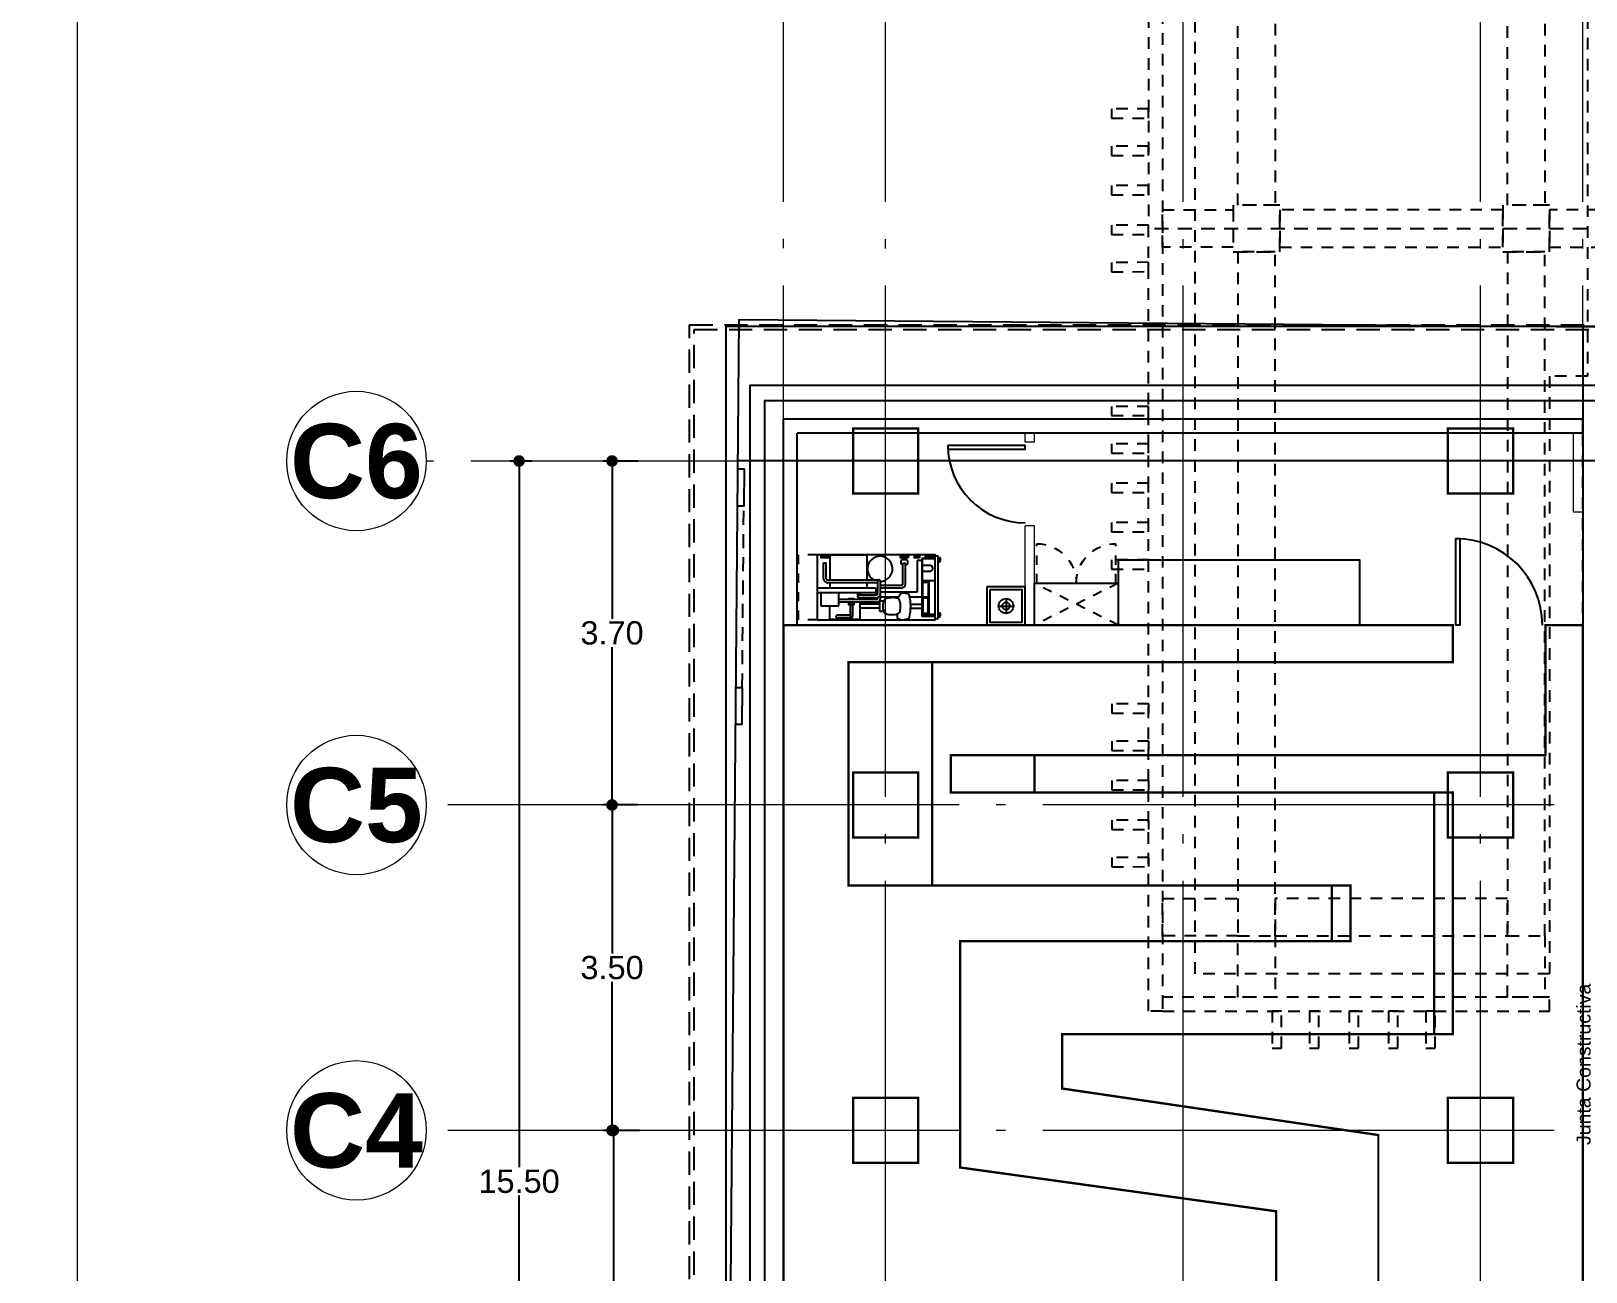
# Model space of a CAD drawing. Header units: metres. Extents: x -22 to 564, y 0 to 143.
# Drawn here: x -22.47 to -5.74, y 40.3 to 53.65 of the extents above; entities that cross this region are included whole.
import ezdxf
from ezdxf.enums import TextEntityAlignment as Align
from ezdxf.xclip import XClip

# ---------------------------------------------------------------- set-up
doc = ezdxf.new("R2010")
doc.units = ezdxf.units.M
doc.header["$XCLIPFRAME"] = 2
for name, pattern in [('EJES630', [6.3, 5.5, -0.4, 0, -0.4]), ('XREF  PB CONJ$0$HIDDE150', [0.24, 0.15, -0.09]), ('XREF PB NEURO-ONCOLOGIA$0$CONJUNTO TLAHUAC$0$HIDDEN2', [0.1875, 0.125, -0.0625]), ('XREF PB NEURO-ONCOLOGIA$0$DASHED2', [0.375, 0.25, -0.125]), ('XREF PB NEURO-ONCOLOGIA$0$HIDDE150', [0.24, 0.15, -0.09]), ('XREF PB NEURO-ONCOLOGIA$0$TRAITILLE', [0.18, 0.09, -0.09])]:
    doc.linetypes.add(name, pattern=pattern)
for name, color, linetype in [('COTAS EJES', 8, 'Continuous'), ('EJES BOLAS', 11, 'Continuous'), ('EJES TEXTOS', 3, 'Continuous'), ('TEXTO', 7, 'Continuous'), ('XREF  PB CONJ$0$BANQUETA', 53, 'Continuous'), ('XREF  PB CONJ$0$COLUMNAS', 6, 'Continuous'), ('XREF  PB CONJ$0$PARQUE', 251, 'Continuous'), ('XREF  PB CONJ$0$PROYECCIÓN', 252, 'XREF  PB CONJ$0$HIDDE150'), ('XREF  PB CONJ$0$REFERENCIA COLUMNAS NEURO', 7, 'Continuous'), ('XREF PB NEURO-ONCOLOGIA$0$COLUMNAS', 6, 'Continuous'), ('XREF PB NEURO-ONCOLOGIA$0$CYCLOTRON', 6, 'Continuous'), ('XREF PB NEURO-ONCOLOGIA$0$EQUIPO', 8, 'Continuous'), ('XREF PB NEURO-ONCOLOGIA$0$EQUIPO SEC CYCLOTRON', 136, 'Continuous'), ('XREF PB NEURO-ONCOLOGIA$0$LAMINA MULTIPERFORADA', 9, 'Continuous'), ('XREF PB NEURO-ONCOLOGIA$0$MOBILIARIO', 161, 'Continuous'), ('XREF PB NEURO-ONCOLOGIA$0$Mobiliario Fijo', 40, 'Continuous'), ('XREF PB NEURO-ONCOLOGIA$0$NOVIDESA', 11, 'Continuous'), ('XREF PB NEURO-ONCOLOGIA$0$PROYECCIÓN', 8, 'XREF PB NEURO-ONCOLOGIA$0$CONJUNTO TLAHUAC$0$HIDDEN2'), ('XREF PB NEURO-ONCOLOGIA$0$PUERTAS', 253, 'Continuous')]:
    doc.layers.add(name, color=color, linetype=linetype)
for name, color, linetype, lineweight in [('EJES', 11, 'EJES630', 0), ('XREF PB NEURO-ONCOLOGIA$0$MUROS DE TABLAROCA', 150, 'Continuous', 13), ('XREF PIE 1.100$0$G-ANNO-TTLB', 7, 'Continuous', 9)]:
    doc.layers.add(name, color=color, linetype=linetype, lineweight=lineweight)
doc.styles.add('100 LOCALES 25', font='arial.ttf', dxfattribs={"height": 0.25})
doc.styles.add('COTAS', font='arial.ttf')
doc.styles.add('EJES', font='arialbd.ttf', dxfattribs={"height": 0.8})
doc.dimstyles.new('100 EJES', dxfattribs={"dimtxt": 0.25, "dimasz": 0.125, "dimexe": 0.1, "dimexo": 0.1, "dimgap": 0.025, "dimtad": 0, "dimtih": 1, "dimtoh": 1, "dimzin": 1, "dimdsep": 46, "dimtxsty": 'COTAS', "dimblk": 'DOT', "dimcen": 0.1, "dimclrd": 256, "dimclre": 256, "dimclrt": 7, "dimadec": 0, "dimazin": 1, "dimtfac": 1, "dimtofl": 0, "dimtmove": 2, "dimatfit": 3, "dimfxl": 1, "dimtolj": 1, "dimtzin": 1, "dimlwd": 25, "dimlwe": -1, "dimarcsym": 0})

# ---------------------------------------------------------------- blocks, each defined once
blk = doc.blocks.new('XREF PIE 1.100$0$ZUM-TB-XX-PP_PIE DE PLANO - ZUM_TB_PP_XX__PIE DE PLANO 90x60cm-1443826-PLANTA BAJA GENERAL')
at = {"layer": 'XREF PIE 1.100$0$G-ANNO-TTLB', "lineweight": 20}
blk.add_line((-0.4632, 0.005), (-0.4632, 0.595), dxfattribs=at)
blk = doc.blocks.new('*U228')
blk.add_lwpolyline([(35, 930), (75, 930), (75, 0), (35, 0)], close=True)
blk.add_arc((35, 0), 930, 0, 90)
blk = doc.blocks.new('XREF PB NEURO-ONCOLOGIA$0$KIUBE-WG-03')
at = {"color": 0, "linetype": 'ByBlock'}
for p, q in [((-30, 672), (-41, 672)), ((-41, 672), (-41, 621)), ((-30, 14), (-30, 686)), ((-26, 690), (-4, 690)), ((350, 698), (298, 690)), ((355, 698), (350, 698)), ((409, 686), (355, 698)), ((409, 638), (409, 686)), ((809, 693), (812, 696)), ((809, 510), (809, 693)), ((812, 696), (1129, 696)), ((1053, 675), (902, 675)), ((1129, 696), (1132, 693)), ((1132, 693), (1132, 548)), ((-41, 668), (-50, 668)), ((-41, 624), (-50, 624)), ((-41, 621), (-30, 621)), ((137, 640), (0, 640)), ((68, 280), (68, 640)), ((137, 279), (137, 640)), ((264, 574), (145, 574)), ((264, 532), (145, 532)), ((552, 610), (595, 610)), ((595, 610), (595, 495)), ((595, 574), (809, 574)), ((595, 532), (809, 532)), ((635, 510), (1038, 510)), ((888, 510), (888, 661)), ((916, 510), (916, 661)), ((1053, 647), (916, 647)), ((1230, 548), (1038, 548)), ((1038, 548), (1038, 408)), ((1230, 408), (1230, 548)), ((274, 452), (145, 452)), ((195, 62), (195, 402)), ((195, 402), (590, 402)), ((350, 408), (298, 417)), ((350, 408), (362, 409)), ((362, 409), (404, 469)), ((365, 357), (590, 357)), ((590, 452), (392, 452)), ((595, 495), (552, 495)), ((590, 465), (590, 284)), ((618, 465), (618, 458)), ((618, 416), (618, 284)), ((618, 402), (640, 402)), ((635, 482), (1038, 482)), ((635, 461), (821, 461)), ((635, 433), (821, 433)), ((640, 358), (640, 433)), ((640, 408), (1270, 408)), ((640, 358), (1270, 358)), ((734, 302), (734, 358)), ((807, 408), (807, 433)), ((835, 408), (835, 447)), ((1132, 302), (1132, 358)), ((0, 280), (137, 279)), ((132, 175), (55, 175)), ((320, 312), (320, 90)), ((348, 312), (348, 90)), ((365, 329), (590, 329)), ((614, 274), (1155, 274)), ((618, 302), (1155, 302)), ((734, 4), (734, 274)), ((1132, 4), (1132, 274)), ((1172, 257), (1172, 86)), ((1200, 257), (1200, 86)), ((-41, 76), (-50, 76)), ((-41, 32), (-50, 32)), ((-30, 79), (-41, 79)), ((-41, 79), (-41, 28)), ((-41, 28), (-30, 28)), ((-4, 10), (-26, 10)), ((55, 115), (140, 115)), ((145, 62), (195, 62)), ((306, 105), (294, 98)), ((294, 98), (294, 62)), ((294, 62), (306, 55)), ((320, 105), (306, 105)), ((306, 55), (358, 55)), ((348, 90), (320, 90)), ((358, 105), (348, 105)), ((370, 98), (358, 105)), ((358, 55), (370, 62)), ((370, 62), (370, 98)), ((734, 4), (1132, 4)), ((734, 4), (1132, 4)), ((1200, 86), (1172, 86))]:
    blk.add_line(p, q, dxfattribs=at)
at = {"color": 0, "linetype": 'XREF PB NEURO-ONCOLOGIA$0$TRAITILLE'}
for p, q in [((1270, 700), (1470, 700)), ((1470, 700), (1470, 0)), ((1270, 0), (1470, 0))]:
    blk.add_line(p, q, dxfattribs=at)
at = {"color": 0, "linetype": 'ByBlock'}
for points in [[(1270, 700), (0, 700), (0, 0), (1270, 0)], [(132, 627), (75, 627), (75, 466), (132, 466)], [(132, 293), (75, 293), (75, 454), (132, 454)], [(20, 32), (104, 32), (104, 12), (20, 12)], [(170, 32), (223, 32), (223, 12), (170, 12)], [(291, 32), (374, 32), (374, 12), (291, 12)], [(1144, 32), (1227, 32), (1227, 12), (1144, 12)]]:
    blk.add_lwpolyline(points, close=True, dxfattribs=at)
for points in [[(0, 40), (135, 40, 0.416702), (145, 50), (145, 650, 0.414214), (135, 660), (0, 660)], [(0, 45), (135, 45, 0.41775), (140, 50), (140, 650, 0.414214), (135, 655), (0, 655)], [(401, 636, 0.202701), (382, 616, 0.062426), (372, 569, 0.067714), (376, 514, 0.038798), (383, 488, 0.166788), (399, 471, 0.091991), (467, 459)], [(401, 636, -0.084748), (467, 647, -0.085999), (532, 636, -0.202701), (550, 616, -0.062426), (560, 569, -0.067714), (557, 514, -0.038798), (550, 488, -0.166788), (533, 471, -0.090065), (467, 459, 1.228402)]]:
    blk.add_lwpolyline(points, format="xyb", dxfattribs=at)
for points in [[(874, 510), (874, 539), (929, 539), (929, 510)], [(929, 482), (929, 469), (874, 469), (874, 482)]]:
    blk.add_lwpolyline(points, dxfattribs=at)
for centre, radius, start, end in [((-26, 686), 3.92, 89.2488, 180.7512), ((-4, 686), 3.92, 359.2488, 90.7512), ((816, 544), 553, 166.8663, 179.0033), ((304, 662), 28.1, 102.9716, 165.3037), ((902, 661), 14, 0, 180), ((1053, 661), 14, 270, 90), ((34, 646), 92.6, 170.2386, 189.7571), ((-50, 661), 7.48, 91.984, 172.0746), ((-50, 632), 7.48, 187.9254, 268.016), ((816, 563), 553, 180.9742, 193.1352), ((635, 465), 45, 90, 180), ((304, 444), 28.1, 194.6963, 257.0284), ((365, 312), 45, 90, 180), ((635, 416), 45, 90, 180), ((635, 465), 16.9, 90, 180), ((635, 416), 16.9, 90, 180), ((821, 447), 14, 270, 90), ((55, 145), 30, 90, 270), ((365, 312), 16.9, 90, 180), ((594, 151), 135, 92.0089, 66.1386), ((604, 284), 14, 180, 0), ((1155, 257), 45, 0, 90), ((1155, 257), 16.9, 0, 90), ((34, 54), 92.6, 170.2386, 189.7571), ((-50, 68), 7.48, 91.984, 172.0746), ((-50, 39), 7.48, 187.9254, 268.016), ((-26, 14), 3.86, 178.3324, 271.6676), ((-5, 15), 5.55, 284.6015, 345.3985)]:
    blk.add_arc(centre, radius, start, end, dxfattribs=at)
blk = doc.blocks.new('*U227')
blk.add_lwpolyline([(865, 830), (825, 830), (825, 0), (865, 0)], close=True)
blk.add_arc((865, 0), 830, 90, 180)
blk = doc.blocks.new('XREF PB NEURO-ONCOLOGIA$0$ar 90')
at = {"linetype": 'XREF PB NEURO-ONCOLOGIA$0$TRAITILLE'}
for p, q in [((-875, 450), (-875, 875)), ((-25, 450), (-25, 875)), ((-900, 450), (0, 0)), ((-900, 0), (0, 450))]:
    blk.add_line(p, q, dxfattribs=at)
blk.add_lwpolyline([(-900, 0), (0, 0), (0, 450), (-900, 450)], close=True)
for centre, start, end in [((-875, 450), 0, 90), ((-25, 450), 90, 180)]:
    blk.add_arc(centre, 425, start, end, dxfattribs=at)
blk = doc.blocks.new('XREF PB NEURO-ONCOLOGIA$0$A$C234d6239')
at = {"color": 6, "linetype": 'XREF PB NEURO-ONCOLOGIA$0$HIDDE150'}
for points, elevation in [([(1.8, 5.96), (1.8, 5.46), (2.3, 5.46), (2.3, 5.96)], -0.004), ([(9.2, 5.96), (9.2, 5.46), (9.7, 5.46), (9.7, 5.96)], -0.004), ([(1.8, 3.06), (1.8, 2.56), (2.3, 2.56), (2.3, 3.06)], 0)]:
    blk.add_lwpolyline(points, close=True, dxfattribs=dict(at, elevation=elevation))
blk.add_lwpolyline([(9.2, 3.06), (9.2, 2.56), (9.7, 2.56), (9.7, 3.06)], close=True, dxfattribs=at)
at = {"layer": 'XREF PB NEURO-ONCOLOGIA$0$COLUMNAS', "color": 32, "linetype": 'XREF PB NEURO-ONCOLOGIA$0$HIDDE150', "true_color": 0xcd6928}
blk.add_line((2.05, 6.807, 0), (2.05, 1.754, -0.008), dxfattribs=at)
at = {"layer": 'XREF PB NEURO-ONCOLOGIA$0$PROYECCIÓN'}
for points in [[(-4.814, 6.867), (-4.714, 6.867), (-4.715, 7.267), (-4.815, 7.267)], [(-4.413, 6.867), (-4.313, 6.867), (-4.313, 7.267), (-4.413, 7.267)], [(-3.565, 6.867), (-3.465, 6.867), (-3.465, 7.267), (-3.565, 7.267)], [(-3.163, 6.867), (-3.063, 6.867), (-3.063, 7.267), (-3.163, 7.267)], [(-1.614, 6.871), (-1.514, 6.871), (-1.515, 7.27), (-1.615, 7.27)], [(-1.213, 6.871), (-1.113, 6.871), (-1.113, 7.27), (-1.213, 7.27)], [(-0.365, 6.871), (-0.265, 6.871), (-0.265, 7.27), (-0.365, 7.27)], [(0.037, 6.871), (0.137, 6.871), (0.137, 7.27), (0.037, 7.27)], [(1.586, 6.871), (1.686, 6.871), (1.685, 7.27), (1.585, 7.27)], [(1.987, 6.871), (2.087, 6.871), (2.087, 7.27), (1.987, 7.27)], [(2.835, 6.871), (2.935, 6.871), (2.935, 7.27), (2.835, 7.27)], [(3.237, 6.871), (3.337, 6.871), (3.337, 7.27), (3.237, 7.27)], [(4.786, 6.871), (4.886, 6.871), (4.885, 7.27), (4.785, 7.27)], [(5.187, 6.871), (5.287, 6.871), (5.287, 7.27), (5.187, 7.27)], [(6.035, 6.871), (6.135, 6.871), (6.135, 7.27), (6.035, 7.27)], [(6.437, 6.871), (6.537, 6.871), (6.537, 7.27), (6.437, 7.27)], [(7.986, 6.871), (8.086, 6.871), (8.085, 7.27), (7.985, 7.27)], [(8.387, 6.871), (8.487, 6.871), (8.487, 7.27), (8.387, 7.27)], [(9.235, 6.871), (9.335, 6.871), (9.335, 7.27), (9.235, 7.27)], [(9.637, 6.871), (9.737, 6.871), (9.737, 7.27), (9.637, 7.27)], [(11.186, 6.871), (11.286, 6.871), (11.285, 7.27), (11.185, 7.27)], [(-6.367, 6.871), (12.073, 6.87), (12.027, 6.721), (-6.367, 6.721)], [(-6.217, 2.56), (-6.217, 6.721), (-6.367, 6.721), (-6.367, 2.56)], [(-5.157, 6.721), (-5.157, 5.91), (-5.557, 5.91), (-5.557, 6.721)], [(-5.967, 2.56), (-5.967, 6.37), (11.919, 6.37), (10.624, 2.15), (0.46, 2.15), (0.46, 2.56)], [(-6.217, 5.91), (-5.557, 5.91), (-5.557, 5.51), (-6.217, 5.51)], [(-6.367, 5.441), (-6.367, 5.541), (-6.767, 5.541), (-6.767, 5.441)], [(2.25, 3.06), (2.25, 5.46), (1.85, 5.46), (1.85, 3.06)], [(-6.367, 5.039), (-6.367, 5.139), (-6.767, 5.139), (-6.767, 5.039)], [(-6.367, 4.192), (-6.367, 4.292), (-6.767, 4.291), (-6.767, 4.191)], [(-6.367, 3.79), (-6.367, 3.89), (-6.767, 3.889), (-6.767, 3.789)], [(-6.217, 3.01), (-5.557, 3.01), (-5.557, 2.61), (-6.217, 2.61)], [(1.8, 3.01), (-5.557, 3.01), (-5.557, 2.61), (1.8, 2.61)], [(2.3, 3.01), (9.2, 3.01), (9.2, 2.61), (2.3, 2.61)], [(0.46, 1.649), (10.47, 1.65), (10.516, 1.799), (0.46, 1.799)], [(1.586, 1.65), (1.686, 1.65), (1.685, 1.25), (1.585, 1.25)], [(1.987, 1.65), (2.087, 1.65), (2.087, 1.25), (1.987, 1.25)], [(2.835, 1.65), (2.935, 1.65), (2.935, 1.25), (2.835, 1.25)], [(3.237, 1.65), (3.337, 1.65), (3.337, 1.25), (3.237, 1.25)], [(4.786, 1.65), (4.886, 1.65), (4.885, 1.25), (4.785, 1.25)], [(5.187, 1.65), (5.287, 1.65), (5.287, 1.25), (5.187, 1.25)], [(6.035, 1.65), (6.135, 1.65), (6.135, 1.25), (6.035, 1.25)], [(6.437, 1.65), (6.537, 1.65), (6.537, 1.25), (6.437, 1.25)], [(7.986, 1.65), (8.086, 1.65), (8.085, 1.25), (7.985, 1.25)], [(8.387, 1.65), (8.487, 1.65), (8.487, 1.25), (8.387, 1.25)], [(9.235, 1.65), (9.335, 1.65), (9.335, 1.25), (9.235, 1.25)], [(9.637, 1.65), (9.737, 1.65), (9.737, 1.25), (9.637, 1.25)]]:
    blk.add_lwpolyline(points, close=True, dxfattribs=at)
for points, elevation in [([(-3.989, 6.867), (-3.889, 6.867), (-3.889, 7.267), (-3.989, 7.267)], -0.009), ([(-0.789, 6.871), (-0.689, 6.871), (-0.689, 7.27), (-0.789, 7.27)], -0.009), ([(2.411, 6.871), (2.511, 6.871), (2.511, 7.27), (2.411, 7.27)], -0.009), ([(5.611, 6.871), (5.711, 6.871), (5.711, 7.27), (5.611, 7.27)], -0.009), ([(8.811, 6.871), (8.911, 6.871), (8.911, 7.27), (8.811, 7.27)], -0.009), ([(2.25, 6.721), (2.25, 5.96), (1.85, 5.96), (1.85, 6.721)], -0.004), ([(9.65, 6.721), (9.65, 5.96), (9.25, 5.96), (9.25, 6.721)], 0), ([(1.8, 5.91), (-5.557, 5.91), (-5.557, 5.51), (1.8, 5.51)], -0.004), ([(2.3, 5.91), (9.2, 5.91), (9.2, 5.51), (2.3, 5.51)], -0.004), ([(11.778, 5.91), (9.7, 5.91), (9.7, 5.51), (11.655, 5.51)], -0.009), ([(-5.157, 3.01), (-5.157, 5.51), (-5.557, 5.51), (-5.557, 3.01)], -0.004), ([(9.65, 3.06), (9.65, 5.46), (9.25, 5.46), (9.25, 3.06)], 0), ([(-6.367, 4.615), (-6.367, 4.715), (-6.767, 4.715), (-6.767, 4.615)], -0.009), ([(10.888, 3.01), (9.7, 3.01), (9.7, 2.61), (10.765, 2.61)], -0.004), ([(2.25, 1.799), (2.25, 2.56), (1.85, 2.56), (1.85, 1.799)], -0.004), ([(9.65, 1.799), (9.65, 2.56), (9.25, 2.56), (9.25, 1.799)], 0), ([(2.411, 1.65), (2.511, 1.65), (2.511, 1.25), (2.411, 1.25)], -0.009), ([(5.611, 1.65), (5.711, 1.65), (5.711, 1.25), (5.611, 1.25)], -0.009), ([(8.811, 1.65), (8.911, 1.65), (8.911, 1.25), (8.811, 1.25)], -0.009)]:
    blk.add_lwpolyline(points, close=True, dxfattribs=dict(at, elevation=elevation))
blk = doc.blocks.new('XREF PB NEURO-ONCOLOGIA')
at = {"layer": 'XREF PB NEURO-ONCOLOGIA$0$COLUMNAS', "const_width": 0.025, "elevation": 0}
for points in [[(8.001, 59.126), (8.001, 58.426), (8.701, 58.426), (8.701, 59.126)], [(11.501, 59.126), (11.501, 58.426), (12.201, 58.426), (12.201, 59.126)], [(15.201, 59.126), (15.201, 58.426), (15.901, 58.426), (15.901, 59.126)], [(8.001, 52.727), (8.001, 52.027), (8.701, 52.027), (8.701, 52.727)], [(11.501, 52.727), (11.501, 52.027), (12.201, 52.027), (12.201, 52.727)], [(15.201, 52.727), (15.201, 52.027), (15.901, 52.027), (15.901, 52.727)]]:
    blk.add_lwpolyline(points, close=True, dxfattribs=at)
at = {"layer": 'XREF PB NEURO-ONCOLOGIA$0$CYCLOTRON', "color": 1, "const_width": 0.025, "elevation": 0}
for points in [[(2.552, 53.476), (8.301, 53.476), (8.801, 56.876), (9.386, 56.876), (9.386, 52.877), (11.986, 52.877), (11.986, 57.176), (12.386, 57.176), (12.386, 51.676), (13.786, 51.676), (13.786, 51.276), (0.052, 51.276)], [(0.052, 59.876), (13.786, 59.876), (13.786, 52.676), (13.386, 52.676), (13.386, 58.276), (10.986, 58.276), (10.986, 53.977), (10.386, 53.977), (10.386, 57.976), (7.952, 57.976), (7.481, 54.576), (6.552, 54.576)]]:
    blk.add_lwpolyline(points, dxfattribs=at)
at = {"layer": 'XREF PB NEURO-ONCOLOGIA$0$EQUIPO'}
for p, q in [((13.991, 57.561, 0), (13.991, 57.401, 0)), ((14.071, 57.481, 0), (13.911, 57.481, 0))]:
    blk.add_line(p, q, dxfattribs=at)
at = {"layer": 'XREF PB NEURO-ONCOLOGIA$0$EQUIPO', "elevation": 0}
for points in [[(14.196, 57.686), (13.786, 57.686), (13.786, 57.276), (14.196, 57.276)], [(14.166, 57.656), (13.816, 57.656), (13.816, 57.306), (14.166, 57.306)]]:
    blk.add_lwpolyline(points, close=True, dxfattribs=at)
at = {"layer": 'XREF PB NEURO-ONCOLOGIA$0$EQUIPO'}
for radius in [0.08, 0.04]:
    blk.add_circle((13.991, 57.481, 0), radius, dxfattribs=at)
at = {"layer": 'XREF PB NEURO-ONCOLOGIA$0$LAMINA MULTIPERFORADA', "linetype": 'XREF PB NEURO-ONCOLOGIA$0$DASHED2', "elevation": 0}
for points in [[(-0.751, 60.886), (17.014, 60.886), (17.014, 26.926), (22.312, 26.926), (22.312, -3.054), (-0.751, -3.054)], [(-0.701, 60.836), (16.964, 60.836), (16.964, 26.876), (22.262, 26.876), (22.262, -3.004), (-0.701, -3.004)]]:
    blk.add_lwpolyline(points, close=True, dxfattribs=at)
at = {"layer": 'XREF PB NEURO-ONCOLOGIA$0$Mobiliario Fijo'}
for p, q in [((13.786, 59.876, 0), (16.002, 59.876)), ((13.786, 59.726, 0), (15.852, 59.726, 0)), ((15.852, 51.276, 0), (15.852, 59.726, 0)), ((16.002, 51.276, 0), (16.002, 59.876, 0)), ((15.852, 51.276, 0), (16.002, 51.276, 0))]:
    blk.add_line(p, q, dxfattribs=at)
at = {"layer": 'XREF PB NEURO-ONCOLOGIA$0$Mobiliario Fijo', "elevation": 0}
blk.add_lwpolyline([(13.786, 53.676), (14.486, 53.676), (14.486, 56.276), (14.236, 56.276)], dxfattribs=at)
at = {"layer": 'XREF PB NEURO-ONCOLOGIA$0$MUROS DE TABLAROCA'}
for p, q in [((13.786, 57.276), (14.852, 57.276)), ((14.852, 57.176), (14.852, 57.276)), ((15.752, 57.276), (15.852, 57.276)), ((15.752, 57.176), (15.752, 57.276)), ((13.786, 57.176), (14.852, 57.176)), ((15.752, 57.176), (15.852, 57.176))]:
    blk.add_line(p, q, dxfattribs=at)
at = {"layer": 'XREF PB NEURO-ONCOLOGIA$0$MUROS DE TABLAROCA', "color": 251, "linetype": 'XREF PB NEURO-ONCOLOGIA$0$HIDDE150', "true_color": 0x636466, "const_width": 0.025}
for points in [[(10.986, 58.276), (10.986, 59.176), (13.386, 59.176), (13.386, 58.276)], [(11.986, 57.176), (11.986, 58.076), (12.386, 58.076), (12.386, 57.176)], [(10.386, 53.977), (10.386, 53.776), (10.986, 53.776), (10.986, 53.977)], [(9.386, 52.877), (9.386, 52.676), (11.986, 52.676), (11.986, 52.877)]]:
    blk.add_lwpolyline(points, dxfattribs=at)
at = {"layer": 'XREF PB NEURO-ONCOLOGIA$0$MUROS DE TABLAROCA'}
blk.add_lwpolyline([(15.852, 51.276), (15.002, 51.276), (15.002, 51.376), (15.852, 51.376)], close=True, dxfattribs=at)
at = {"layer": 'XREF PB NEURO-ONCOLOGIA$0$NOVIDESA', "elevation": 0}
for points in [[(16.362, 26.226), (16.362, 60.236), (-0.308, 60.236), (-0.308, 32.376)], [(-0.148, 32.376), (-0.148, 60.076), (16.202, 60.076), (16.202, 26.066)]]:
    blk.add_lwpolyline(points, dxfattribs=at)
at = {"layer": 'XREF PB NEURO-ONCOLOGIA$0$PROYECCIÓN'}
blk.add_line((13.686, 51.276, 0), (15.852, 51.276, 0), dxfattribs=at)
at = {"layer": 'XREF PB NEURO-ONCOLOGIA$0$EQUIPO', "xscale": -0.0009999999999863742, "yscale": 0.0009999999999863742, "zscale": 0.0009999999999863742, "rotation": 270}
blk.add_blockref('XREF PB NEURO-ONCOLOGIA$0$ar 90', (13.786, 57.176, 0), dxfattribs=at)
at = {"layer": 'XREF PB NEURO-ONCOLOGIA$0$EQUIPO SEC CYCLOTRON', "xscale": 0.0009999999999863742, "yscale": 0.0009999999999863742, "zscale": 0.0009999999999863742, "rotation": 89.99999999999999}
blk.add_blockref('XREF PB NEURO-ONCOLOGIA$0$KIUBE-WG-03', (14.542, 58.243, 0), dxfattribs=at)
at = {"layer": 'XREF PB NEURO-ONCOLOGIA$0$MOBILIARIO'}
blk.add_blockref('XREF PB NEURO-ONCOLOGIA$0$A$C234d6239', (16.002, 49.076, 0), dxfattribs=at)
at = {"layer": 'XREF PB NEURO-ONCOLOGIA$0$PUERTAS', "xscale": 0.0009999999999863742, "yscale": 0.0009999999999863742, "zscale": 0.0009999999999863742}
blk.add_blockref('*U227', (14.852, 57.276, 0), dxfattribs=at)
at = {"layer": 'XREF PB NEURO-ONCOLOGIA$0$PUERTAS', "xscale": 0.0009999999999863742, "yscale": 0.0009999999999863742, "zscale": 0.0009999999999863742, "rotation": 270.0000000000994}
blk.add_blockref('*U228', (13.786, 52.676, 0), dxfattribs=at)
blk = doc.blocks.new('XREF  PB CONJ$0$A$C7782c7fa')
at = {"extrusion": (-0.000703972, -0.00049541, 1)}
for points in [[(-12.409, 56.381), (-23.363, 71.946)], [(-10.594, 61.324), (-36.434, 43.14)]]:
    blk.add_lwpolyline(points, dxfattribs=at)
blk = doc.blocks.new('XREF  PB CONJ')
at = {"layer": 'XREF  PB CONJ$0$PARQUE', "true_color": 0x136734}
h = blk.add_hatch(dxfattribs=at)
h.set_pattern_fill('CROSS', color=116, scale=0.02, angle=90)
edge = h.paths.add_edge_path()
edge.add_line((3.588, 104.606), (1.694, 104.368))
edge.add_line((1.694, 104.368), (2.478, 17.608))
edge.add_line((2.478, 17.608), (97.731, 17.934))
edge.add_arc((97.725, 19.237), 1.303, 270.2752, 363.1006)
edge.add_line((99.026, 19.307), (96.476, 19.308))
edge.add_line((96.476, 19.308), (96.602, 20.224))
edge.add_line((96.602, 20.224), (62.413, 20.224))
edge.add_arc((58.633, 24.654), 5.823, 229.5247, 310.4753, ccw=False)
edge.add_line((54.853, 20.224), (26.253, 20.219))
edge.add_line((26.253, 20.219), (4.284, 20.03))
edge.add_line((4.284, 20.03), (4.055, 46.691))
edge.add_line((4.055, 46.691), (2.388, 46.691))
edge.add_line((2.388, 46.691), (2.388, 54.803))
edge.add_line((2.388, 54.803), (3.985, 54.803))
edge.add_line((3.985, 54.803), (3.746, 82.668))
edge.add_line((3.746, 82.668), (3.618, 95.256))
edge.add_line((3.618, 95.256), (3.588, 104.606))
at = {"layer": 'XREF  PB CONJ$0$BANQUETA'}
blk.add_lwpolyline([(35.964, 46.524), (37.578, 51.782), (35.964, 52.277), (35.964, 54.578), (22.641, 58.668, -0.327055), (21.793, 59.805), (21.674, 73.621), (22.434, 73.628, 0.414214), (23.029, 74.233), (23, 77.633, 0.414214), (22.395, 78.228), (21.635, 78.221), (21.596, 82.821)], format="xyb", dxfattribs=at)
at = {"layer": 'XREF  PB CONJ$0$BANQUETA', "extrusion": (4.81619e-07, -5.61523e-05, 1)}
blk.add_arc((20.396, 82.811, -0.003), 1.2, 0.4914, 90.4914, dxfattribs=at)
at = {"layer": 'XREF  PB CONJ$0$COLUMNAS'}
blk.add_lwpolyline([(16.768, 83.266), (17.168, 83.266), (17.168, 82.866), (16.768, 82.866)], close=True, dxfattribs=at)
at = {"layer": 'XREF  PB CONJ$0$COLUMNAS', "elevation": 0.004}
blk.add_lwpolyline([(19.118, 83.266), (19.518, 83.266), (19.518, 82.866), (19.118, 82.866)], close=True, dxfattribs=at)
at = {"layer": 'XREF  PB CONJ$0$PROYECCIÓN'}
blk.add_line((17.168, 82.866), (19.118, 82.866, 0.004), dxfattribs=at)
at = {"layer": 'XREF  PB CONJ$0$REFERENCIA COLUMNAS NEURO', "color": 1, "lineweight": 5, "rotation": 325.356105481422}
blk.add_blockref('XREF  PB CONJ$0$A$C7782c7fa', (-2.134, 17.408), dxfattribs=at)
blk = doc.blocks.new('_DOT')
at = {"color": 0, "linetype": 'ByBlock', "lineweight": -2}
blk.add_line((-0.5, 0), (-1, 0), dxfattribs=at)
at = {"color": 0, "linetype": 'ByBlock', "lineweight": -2, "const_width": 0.5}
blk.add_lwpolyline([(-0.25, 0, 1), (0.25, 0, 1)], format="xyb", close=True, dxfattribs=at)
blk = doc.blocks.new('*D101')
at = {"layer": 'COTAS EJES', "transparency": 16777216}
for p, q in [((-15.936, 45.324), (-16.318, 45.324)), ((-16.013, 41.824), (-16.318, 41.824))]:
    blk.add_line(p, q, dxfattribs=at)
at = {"layer": 'COTAS EJES', "lineweight": 25, "transparency": 16777216}
for p, q in [((-16.218, 45.199), (-16.218, 43.727)), ((-16.218, 41.949), (-16.218, 43.422))]:
    blk.add_line(p, q, dxfattribs=at)
at = {"layer": 'COTAS EJES', "lineweight": 25, "transparency": 16777216, "xscale": 0.125, "yscale": 0.125, "zscale": 0.125}
for p, rotation in [((-16.218, 45.324), 90), ((-16.218, 41.824), 270)]:
    blk.add_blockref('_DOT', p, dxfattribs=dict(at, rotation=rotation))
at = {"layer": 'COTAS EJES', "color": 7, "transparency": 16777216, "insert": (-16.218, 43.574), "char_height": 0.25, "attachment_point": 5, "style": 'COTAS'}
blk.add_mtext('\\A1;3.50', dxfattribs=at)
blk = doc.blocks.new('*D103')
at = {"layer": 'COTAS EJES', "transparency": 16777216}
for p, q in [((-17.079, 49.024), (-17.318, 49.024)), ((-17.079, 33.525), (-17.318, 33.525))]:
    blk.add_line(p, q, dxfattribs=at)
at = {"layer": 'COTAS EJES', "lineweight": 25, "transparency": 16777216}
for p, q in [((-17.218, 48.899), (-17.218, 41.427)), ((-17.218, 33.65), (-17.218, 41.122))]:
    blk.add_line(p, q, dxfattribs=at)
at = {"layer": 'COTAS EJES', "lineweight": 25, "transparency": 16777216, "xscale": 0.125, "yscale": 0.125, "zscale": 0.125}
for p, rotation in [((-17.218, 49.024), 90), ((-17.218, 33.525), 270)]:
    blk.add_blockref('_DOT', p, dxfattribs=dict(at, rotation=rotation))
at = {"layer": 'COTAS EJES', "color": 7, "transparency": 16777216, "insert": (-17.218, 41.275), "char_height": 0.25, "attachment_point": 5, "style": 'COTAS'}
blk.add_mtext('\\A1;15.50', dxfattribs=at)
blk = doc.blocks.new('EJE')
at = {"linetype": 'Continuous', "lineweight": 5}
blk.add_circle((0, 0), 0.75, dxfattribs=at)
at = {"layer": 'EJES TEXTOS', "style": 'EJES'}
blk.add_attdef('EJE', text='', height=0.8, dxfattribs=at).set_placement((0, 0), align=Align.MIDDLE_CENTER)
blk = doc.blocks.new('*D104')
at = {"layer": 'COTAS EJES', "transparency": 16777216}
for p, q in [((-15.936, 49.024), (-16.318, 49.024)), ((-15.936, 45.324), (-16.318, 45.324))]:
    blk.add_line(p, q, dxfattribs=at)
at = {"layer": 'COTAS EJES', "lineweight": 25, "transparency": 16777216}
for p, q in [((-16.218, 48.899), (-16.218, 47.327)), ((-16.218, 45.449), (-16.218, 47.022))]:
    blk.add_line(p, q, dxfattribs=at)
at = {"layer": 'COTAS EJES', "lineweight": 25, "transparency": 16777216, "xscale": 0.125, "yscale": 0.125, "zscale": 0.125}
for p, rotation in [((-16.218, 49.024), 90), ((-16.218, 45.324), 270)]:
    blk.add_blockref('_DOT', p, dxfattribs=dict(at, rotation=rotation))
at = {"layer": 'COTAS EJES', "color": 7, "transparency": 16777216, "insert": (-16.218, 47.174), "char_height": 0.25, "attachment_point": 5, "style": 'COTAS'}
blk.add_mtext('\\A1;3.70', dxfattribs=at)
blk = doc.blocks.new('*D106')
at = {"layer": 'COTAS EJES', "transparency": 16777216}
for p, q in [((-15.922, 41.824), (-16.304, 41.824)), ((-15.845, 38.125), (-16.304, 38.125))]:
    blk.add_line(p, q, dxfattribs=at)
at = {"layer": 'COTAS EJES', "lineweight": 25, "transparency": 16777216}
for p, q in [((-16.204, 41.699), (-16.204, 40.127)), ((-16.204, 38.25), (-16.204, 39.822))]:
    blk.add_line(p, q, dxfattribs=at)
at = {"layer": 'COTAS EJES', "lineweight": 25, "transparency": 16777216, "xscale": 0.125, "yscale": 0.125, "zscale": 0.125}
for p, rotation in [((-16.204, 41.824), 90), ((-16.204, 38.125), 270)]:
    blk.add_blockref('_DOT', p, dxfattribs=dict(at, rotation=rotation))
at = {"layer": 'COTAS EJES', "color": 7, "transparency": 16777216, "insert": (-16.204, 39.974), "char_height": 0.25, "attachment_point": 5, "style": 'COTAS'}
blk.add_mtext('\\A1;3.70', dxfattribs=at)

msp = doc.modelspace()

# ---------------------------------------------------------------- block references
at = {"layer": 'XREF PIE 1.100$0$G-ANNO-TTLB', "xscale": 100.0000000000004, "yscale": 100.0000000000004, "zscale": 100.0000000000004}
msp.add_blockref('XREF PIE 1.100$0$ZUM-TB-XX-PP_PIE DE PLANO - ZUM_TB_PP_XX__PIE DE PLANO 90x60cm-1443826-PLANTA BAJA GENERAL', (24.352, 9.662), dxfattribs=at)

# ---------------------------------------------------------------- next in the draw order: block references
at = {"rotation": 90}
msp.add_blockref('XREF PB NEURO-ONCOLOGIA', (45.501, 33.473), dxfattribs=at)
at = {"layer": 'EJES BOLAS'}
for p, values in [((-18.968, 49.024), {'EJE': 'C6'}), ((-18.968, 45.324), {'EJE': 'C5'}), ((-18.968, 41.824), {'EJE': 'C4'})]:
    msp.add_blockref('EJE', p, dxfattribs=at).add_auto_attribs(values)

# ---------------------------------------------------------------- next in the draw order: dimensions: what is measured, and where the dimension line sits
at = {"layer": 'COTAS EJES'}
for base, p1, p2, picture, middle in [((-17.218, 49.024), (-16.979, 33.525, 0.001), (-16.979, 49.024), '*D103', (-17.218, 41.275)), ((-16.218, 45.324), (-15.836, 49.024), (-15.836, 45.324), '*D104', (-16.218, 47.174)), ((-16.218, 41.824), (-15.836, 45.324), (-15.913, 41.824), '*D101', (-16.218, 43.574)), ((-16.204, 38.125, 0.019), (-15.822, 41.824), (-15.745, 38.125, 0.021), '*D106', (-16.204, 39.974, 0.019))]:
    dim = msp.add_linear_dim(base=base, p1=p1, p2=p2, angle=90, dimstyle='100 EJES', dxfattribs=at)
    dim.commit()
    dim.dimension.update_dxf_attribs({"geometry": picture, "text_midpoint": middle})

# ---------------------------------------------------------------- next in the draw order: texts
at = {"layer": 'TEXTO', "insert": (-5.842, 41.072), "char_height": 0.15, "width": 2.9254, "attachment_point": 1, "rotation": 90, "style": '100 LOCALES 25'}
msp.add_mtext('\\pxqc;Junta Constructiva', dxfattribs=at)

# ---------------------------------------------------------------- next in the draw order: block references
ref = msp.add_blockref('XREF  PB CONJ', (67.898, 28.71, 0), dxfattribs=dict(rotation=89.50849308405942))
XClip(ref).set_block_clipping_path([(-2.936402334, 82.9334608569), (21.1250270707, 82.9334608569), (21.1250270707, 49.0397586863), (26.6296707885, 49.0397586863), (26.6284018429, 17.4712422498), (-2.8531787476, 17.4341989701)])

# ---------------------------------------------------------------- next in the draw order: linework, layer by layer
at = {"elevation": 0}
msp.add_lwpolyline([(50.467, 55.973), (18.899, 55.974), (18.899, 50.47), (-14.995, 50.47), (-14.995, 26.408), (50.504, 26.491)], close=True, dxfattribs=at)
at = {"layer": 'EJES'}
for p, q in [((-5.776, 32.61), (-5.775, 60.365)), ((-13.275, 32.61), (-13.275, 59.05)), ((-10.075, 32.61), (-10.075, 59.05)), ((-6.876, 32.61), (-6.876, 59.05)), ((-14.375, 32.612), (-14.375, 58.702)), ((-5.837, 49.024), (-18.218, 49.024)), ((-6.085, 45.324), (-18.218, 45.324)), ((-6.085, 41.824), (-18.218, 41.824))]:
    msp.add_line(p, q, dxfattribs=at)

doc.saveas('drawing.dxf')
